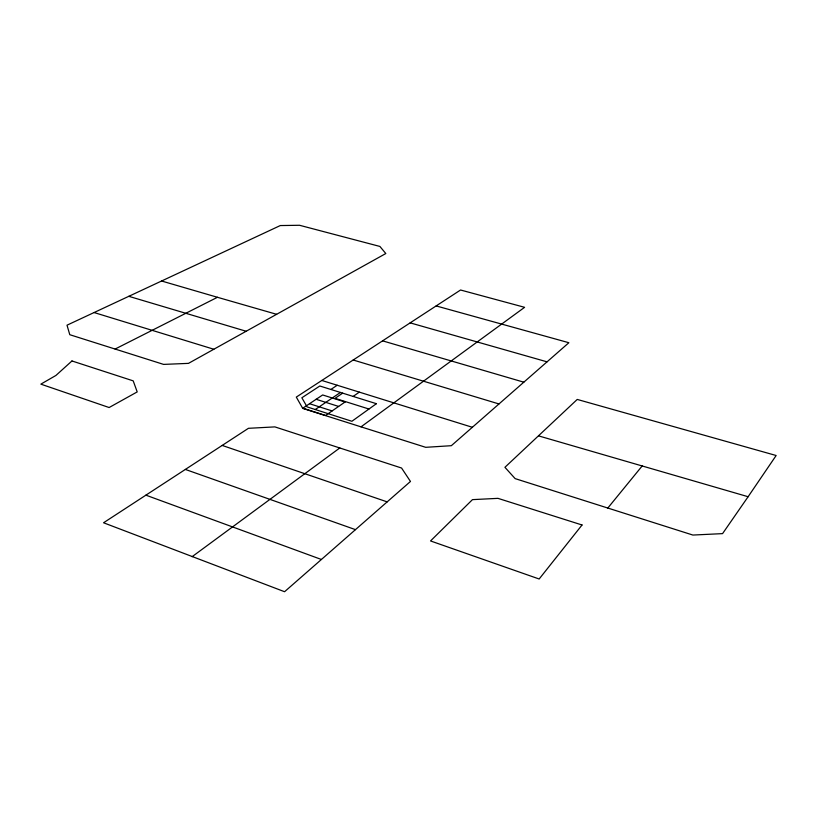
<?xml version="1.0" encoding="UTF-8"?>
<svg xmlns="http://www.w3.org/2000/svg" width="817" height="817" viewBox="0 0 817 817"><rect width="100%" height="100%" fill="white"/><g stroke="black" fill="none" stroke-linecap="round" stroke-linejoin="round"><path stroke-width="1.23" d="M748.117 496.726L776.15 455.508L577.241 399.431L504.926 467.304L515.149 478.619L692.877 535.053L722.565 533.624L748.117 496.726L538.893 435.972M607.695 508.184L642.274 465.843M321.408 559.482L410.471 481.458L401.566 468.029L274.88 426.893L248.439 428.312L103.545 522.768L284.571 591.722L321.408 559.482L145.875 495.153M436.155 305.926L568.867 342.721L451.341 445.694L425.708 447.318L302.739 408.408L296.305 397.093L460.563 290.004L524.606 307.315L361.032 426.842M339.801 447.951L192.087 556.704M353.118 396.419L359.327 392.129M342.66 393.151L335.041 398.328L368.967 409.031M315.25 409.521L340.444 392.456M330.885 389.464L337.196 385.246M213.829 349.247L188.472 363.371L163.594 364.402L69.782 334.704L67.014 325.186L280.292 225.553L299.563 225.278L379.895 246.438L385.808 253.536L213.829 349.247L94.078 312.533M115.105 349.053L217.445 297.286L276.626 314.31M547.033 361.839L410.175 322.868M161.603 281.007L217.445 297.286M382.581 340.852L523.82 382.182M246.183 331.263L128.8 296.316M353.179 360.001L498.973 403.955M321.796 380.456L472.359 427.291M316.138 399.299L338.626 406.437M309.541 403.71L332.131 410.931M222.193 445.428L387.176 501.883M185.377 469.438L355.466 529.641M582.041 524.984L539.159 578.998L430.539 540.946L472.461 499.636L497.972 498.35L582.041 524.984M71.957 360.961L55.924 375.452L40.85 384.143L109.121 407.53L137.205 391.915L133.202 380.865L71.957 360.961M376.392 403.7L351.892 421.276L307.1 406.907L301.861 397.777L319.815 386.002L376.392 403.7M345.029 402.015L325.544 415.475L302.841 408.173L322.654 394.958L345.029 402.015"/></g></svg>
